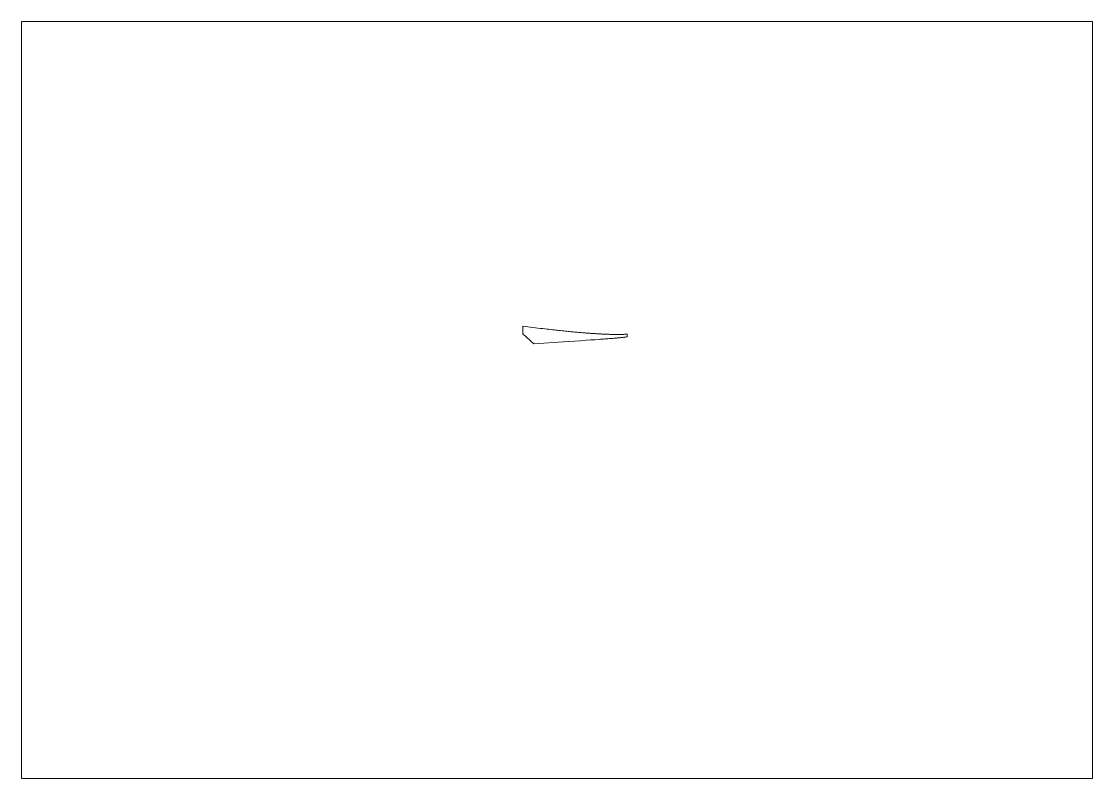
# Paper-space layout 'Sheet' of a CAD drawing. Header units: millimetres. Extents: x 0 to 297, y 0 to 210.
# The model-space entities are those that its viewports show. They can reach past a viewport. Long polylines and large blocks are cut down to what shows.
import ezdxf

# ---------------------------------------------------------------- set-up
doc = ezdxf.new("R2010")
doc.units = ezdxf.units.MM
doc.layers.add('Geometries', color=7, linetype='Continuous')

msp = doc.modelspace()

# ---------------------------------------------------------------- linework, layer by layer
at = {"layer": 'Geometries', "linetype": 'Continuous', "lineweight": 13}
for p, q in [((139.01, 125.45), (139.01, 123.33)), ((142.1, 120.55), (139.01, 123.33)), ((167.99, 122.51), (167.97, 123.26))]:
    msp.add_line(p, q, dxfattribs=at)
at = {"layer": 'Geometries', "linetype": 'Continuous', "lineweight": 13, "flags": 128}
for points in [[(167.97, 123.26), (167.82, 123.25), (167.67, 123.24), (167.52, 123.23), (167.37, 123.22), (167.22, 123.22), (167.07, 123.21), (166.93, 123.2), (166.79, 123.2), (166.65, 123.19), (166.51, 123.19), (166.37, 123.19), (166.19, 123.18), (166.01, 123.18), (165.83, 123.18), (165.65, 123.18), (165.47, 123.18), (165.29, 123.18), (165.11, 123.18), (164.9, 123.18), (164.69, 123.18), (164.48, 123.18), (164.27, 123.19), (164.06, 123.19), (163.85, 123.2), (163.61, 123.2), (163.36, 123.21), (163.11, 123.21), (162.86, 123.22), (162.61, 123.23), (162.36, 123.24), (162.11, 123.25), (161.86, 123.26), (161.61, 123.27), (161.36, 123.28), (161.11, 123.29), (160.87, 123.3), (160.62, 123.32), (160.33, 123.33), (160.03, 123.35), (159.74, 123.37), (159.45, 123.38), (159.15, 123.4), (158.86, 123.42), (158.54, 123.44), (158.22, 123.46), (157.9, 123.48), (157.58, 123.51), (157.26, 123.53), (156.94, 123.55), (156.62, 123.58), (156.27, 123.61), (155.91, 123.63), (155.56, 123.66), (155.21, 123.69), (154.86, 123.72), (154.51, 123.75), (154.16, 123.79), (153.8, 123.82), (153.45, 123.85), (153.1, 123.88), (152.76, 123.92), (152.41, 123.95), (152.07, 123.98), (151.72, 124.02), (151.27, 124.06), (150.83, 124.11), (150.38, 124.15), (149.93, 124.2), (149.49, 124.25), (149.05, 124.29), (148.61, 124.34), (148.17, 124.39), (147.73, 124.44), (147.21, 124.5), (146.69, 124.55), (146.17, 124.61), (145.65, 124.67), (145.12, 124.73), (144.6, 124.79), (143.9, 124.87), (143.2, 124.96), (142.51, 125.04), (141.81, 125.12), (141.11, 125.2), (140.41, 125.29), (139.71, 125.37), (139.01, 125.45)], [(142.1, 120.55), (144.81, 120.74), (147.51, 120.93), (150.22, 121.12), (151.82, 121.23), (153.41, 121.34), (155.01, 121.45), (156.6, 121.56), (157.79, 121.65), (158.99, 121.73), (160.18, 121.82), (160.58, 121.85), (160.98, 121.88), (161.38, 121.91), (161.78, 121.94), (162.18, 121.96), (162.58, 121.99), (162.98, 122.02), (163.3, 122.05), (163.61, 122.07), (163.93, 122.1), (164.24, 122.12), (164.56, 122.15), (164.8, 122.17), (165.05, 122.19), (165.3, 122.22), (165.54, 122.24), (165.79, 122.26), (165.99, 122.28), (166.2, 122.3), (166.41, 122.32), (166.61, 122.35), (166.82, 122.37), (167.02, 122.39), (167.21, 122.41), (167.41, 122.44), (167.6, 122.46), (167.79, 122.48), (167.99, 122.51)]]:
    msp.add_lwpolyline(points, dxfattribs=at)

psp = doc.layouts.new('Sheet')

# ---------------------------------------------------------------- viewports
at = {"layer": '0'}
psp.add_viewport(center=(148.5, 105), size=(297, 210), view_center_point=(148.5, 105), view_height=210, dxfattribs=at)

doc.saveas('drawing.dxf')
